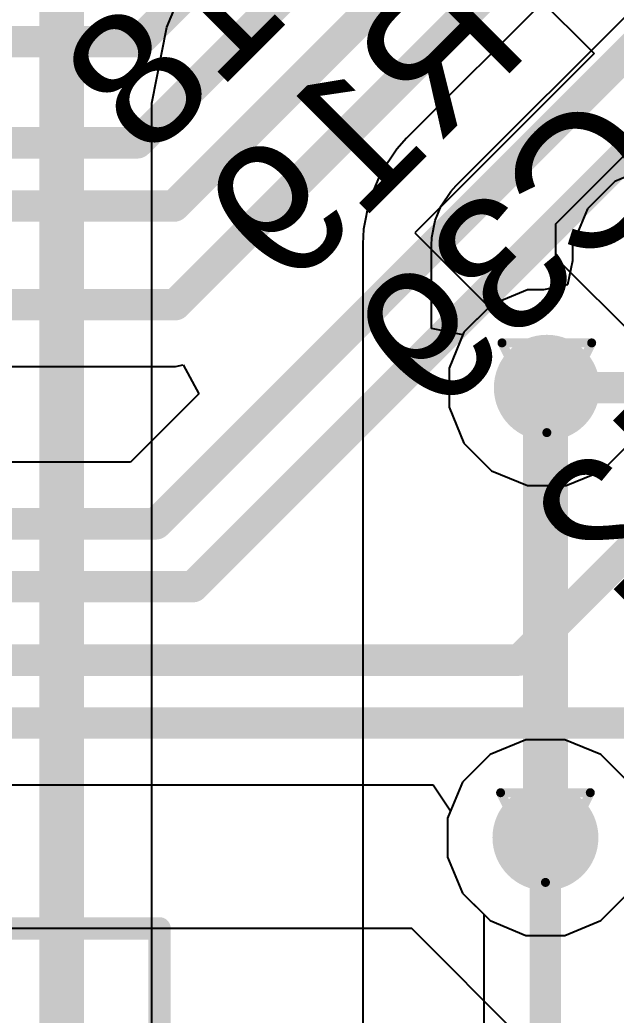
# Model space of a CAD drawing. Header units: inches. Extents: x 0 to 211, y 0 to 201.
# Drawn here: x 1.7765 to 1.9095, y 1.9059 to 2.1277 of the extents above; entities that cross this region are included whole.
import ezdxf

# ---------------------------------------------------------------- set-up
doc = ezdxf.new("R2010")
doc.units = ezdxf.units.IN
doc.header["$MEASUREMENT"] = 0
for name, color, linetype in [('Bottom Layer', 5, 'Continuous'), ('Bottom Overlay', 54, 'Continuous'), ('Drill Drawing', 1, 'Continuous'), ('Layer 1', 16, 'Continuous'), ('Layer 2', 76, 'Continuous'), ('Top Layer', 1, 'Continuous'), ('Top Overlay', 2, 'Continuous'), ('Via Holes', 16, 'Continuous')]:
    doc.layers.add(name, color=color, linetype=linetype)
doc.styles.add('Arial', font='', dxfattribs={"height": 0.2})
doc.styles.get('Arial').set_extended_font_data('Arial')

# ---------------------------------------------------------------- blocks, each defined once
blk = doc.blocks.new('WSON_8_EP_6_8__63')
at = {"layer": 'Top Overlay'}
for points in [[(-0.15746, -0.0915, 0.005, 0.005, 0), (-0.15746, -0.11811, 0.005, 0.005, 0)], [(-0.15207, -0.11811, 0.005, 0.005, 0), (-0.15746, -0.11811, 0.005, 0.005, 0)], [(0.1575, -0.11811, 0.005, 0.005, 0), (-0.15207, -0.11811, 0.005, 0.005, 0)]]:
    blk.add_lwpolyline(points, format="xyseb", dxfattribs=at)
for points in [[(-0.15871, -0.11811, 0.0025, 0.0025, 1), (-0.15621, -0.11811, 0.0025, 0.0025, 1)], [(-0.15871, -0.11811, 0.0025, 0.0025, 1), (-0.15621, -0.11811, 0.0025, 0.0025, 1)], [(-0.15332, -0.11811, 0.0025, 0.0025, 1), (-0.15082, -0.11811, 0.0025, 0.0025, 1)], [(-0.15332, -0.11811, 0.0025, 0.0025, 1), (-0.15082, -0.11811, 0.0025, 0.0025, 1)]]:
    blk.add_lwpolyline(points, format="xyseb", close=True, dxfattribs=at)

msp = doc.modelspace()

# ---------------------------------------------------------------- hatches: boundary and pattern name
at = {"layer": 'Bottom Layer'}
h = msp.add_hatch(color=5, dxfattribs=at)
edge = h.paths.add_edge_path()
edge.add_arc((1.89401, 2.04572), 0.01181, 0, 360)
h = msp.add_hatch(color=5, dxfattribs=at)
edge = h.paths.add_edge_path()
edge.add_arc((1.8937, 1.94545), 0.01181, 0, 360)
at = {"layer": 'Layer 1'}
h = msp.add_hatch(color=16, dxfattribs=at)
edge = h.paths.add_edge_path()
edge.add_arc((1.89401, 2.04572), 0.01181, 0, 360)
h = msp.add_hatch(color=16, dxfattribs=at)
edge = h.paths.add_edge_path()
edge.add_arc((1.8937, 1.94545), 0.01181, 0, 360)
at = {"layer": 'Layer 2'}
h = msp.add_hatch(color=76, dxfattribs=at)
edge = h.paths.add_edge_path()
edge.add_arc((1.89401, 2.04572), 0.01181, 0, 360)
h = msp.add_hatch(color=76, dxfattribs=at)
edge = h.paths.add_edge_path()
edge.add_arc((1.8937, 1.94545), 0.01181, 0, 360)
at = {"layer": 'Top Layer'}
h = msp.add_hatch(color=1, dxfattribs=at)
edge = h.paths.add_edge_path()
edge.add_arc((1.89401, 2.04572), 0.01181, 0, 360)
h = msp.add_hatch(color=1, dxfattribs=at)
edge = h.paths.add_edge_path()
edge.add_arc((1.8937, 1.94545), 0.01181, 0, 360)
at = {"layer": 'Via Holes'}
h = msp.add_hatch(color=7, dxfattribs=at)
edge = h.paths.add_edge_path()
edge.add_arc((1.89401, 2.04572), 0.00591, 0, 360)
h = msp.add_hatch(color=7, dxfattribs=at)
edge = h.paths.add_edge_path()
edge.add_arc((1.8937, 1.94545), 0.00591, 0, 360)

# ---------------------------------------------------------------- linework, layer by layer
at = {"layer": 'Bottom Layer'}
for p, q in [((1.92406, 2.16267), (1.86274, 2.10135)), ((1.87382, 2.0908), (1.93488, 2.15186)), ((1.80929, 2.12613), (1.8159, 2.14209)), ((1.80592, 2.10919), (1.80929, 2.12613)), ((1.80592, 2.10055), (1.80592, 2.10919)), ((1.86274, 2.10135), (1.86055, 2.09893)), ((1.86274, 2.10135), (1.86274, 2.10135)), ((1.80592, 2.09396), (1.80592, 2.10055)), ((1.80592, 2.10055), (1.80592, 2.10055)), ((1.80592, 2.10055), (1.80592, 2.10055)), ((1.86055, 2.09893), (1.85693, 2.09351)), ((1.9172, 2.09506), (1.90918, 2.09174)), ((1.80592, 1.64608), (1.80592, 2.09396)), ((1.85693, 2.09351), (1.85443, 2.08749)), ((1.87264, 2.0895), (1.87382, 2.0908)), ((1.90918, 2.09174), (1.90305, 2.0856)), ((1.87048, 2.08627), (1.87264, 2.0895)), ((1.85443, 2.08749), (1.85316, 2.08109)), ((1.86914, 2.08303), (1.87048, 2.08627)), ((1.90305, 2.0856), (1.89973, 2.07759)), ((1.85316, 2.08109), (1.853, 2.07783)), ((1.86838, 2.07922), (1.86914, 2.08303)), ((1.86829, 2.07746), (1.86838, 2.07922)), ((1.853, 2.07783), (1.853, 1.87514)), ((1.86829, 2.05892), (1.86829, 2.07746)), ((1.89973, 2.07759), (1.89973, 2.074)), ((1.89973, 2.074), (1.89859, 2.06867)), ((1.89859, 2.06867), (1.89326, 2.06753)), ((1.88967, 2.06753), (1.88166, 2.06421)), ((1.89326, 2.06753), (1.88967, 2.06753)), ((1.88166, 2.06421), (1.87552, 2.05808)), ((1.87529, 2.05753), (1.86829, 2.05892)), ((1.87552, 2.05808), (1.87529, 2.05753))]:
    msp.add_line(p, q, dxfattribs=at)
for points in [[(1.78585, 0.99852, 0.01, 0.01, 0), (1.78585, 2.21547, 0.01, 0.01, 0)], [(1.8937, 1.94545, 0.01, 0.01, 0), (1.8937, 2.04572, 0.01, 0.01, 0)]]:
    msp.add_lwpolyline(points, format="xyseb", dxfattribs=at)
for points in [[(1.8912, 2.04572, 0.005, 0.005, 1), (1.8962, 2.04572, 0.005, 0.005, 1)], [(1.8912, 1.94545, 0.005, 0.005, 1), (1.8962, 1.94545, 0.005, 0.005, 1)]]:
    msp.add_lwpolyline(points, format="xyseb", close=True, dxfattribs=at)
at = {"layer": 'Drill Drawing'}
for points in [[(1.88401, 2.05572, 0.002, 0.002, 0), (1.90401, 2.05572, 0.002, 0.002, 0)], [(1.88401, 2.05572, 0.002, 0.002, 0), (1.89401, 2.03572, 0.002, 0.002, 0)], [(1.89401, 2.03572, 0.002, 0.002, 0), (1.90401, 2.05572, 0.002, 0.002, 0)], [(1.8837, 1.95545, 0.002, 0.002, 0), (1.9037, 1.95545, 0.002, 0.002, 0)], [(1.8837, 1.95545, 0.002, 0.002, 0), (1.8937, 1.93545, 0.002, 0.002, 0)], [(1.8937, 1.93545, 0.002, 0.002, 0), (1.9037, 1.95545, 0.002, 0.002, 0)]]:
    msp.add_lwpolyline(points, format="xyseb", dxfattribs=at)
for points in [[(1.88351, 2.05572, 0.001, 0.001, 1), (1.88451, 2.05572, 0.001, 0.001, 1)], [(1.88351, 2.05572, 0.001, 0.001, 1), (1.88451, 2.05572, 0.001, 0.001, 1)], [(1.90351, 2.05572, 0.001, 0.001, 1), (1.90451, 2.05572, 0.001, 0.001, 1)], [(1.90351, 2.05572, 0.001, 0.001, 1), (1.90451, 2.05572, 0.001, 0.001, 1)], [(1.89351, 2.03572, 0.001, 0.001, 1), (1.89451, 2.03572, 0.001, 0.001, 1)], [(1.89351, 2.03572, 0.001, 0.001, 1), (1.89451, 2.03572, 0.001, 0.001, 1)], [(1.8832, 1.95545, 0.001, 0.001, 1), (1.8842, 1.95545, 0.001, 0.001, 1)], [(1.8832, 1.95545, 0.001, 0.001, 1), (1.8842, 1.95545, 0.001, 0.001, 1)], [(1.9032, 1.95545, 0.001, 0.001, 1), (1.9042, 1.95545, 0.001, 0.001, 1)], [(1.9032, 1.95545, 0.001, 0.001, 1), (1.9042, 1.95545, 0.001, 0.001, 1)], [(1.8932, 1.93545, 0.001, 0.001, 1), (1.8942, 1.93545, 0.001, 0.001, 1)], [(1.8932, 1.93545, 0.001, 0.001, 1), (1.8942, 1.93545, 0.001, 0.001, 1)]]:
    msp.add_lwpolyline(points, format="xyseb", close=True, dxfattribs=at)
at = {"layer": 'Layer 1'}
for p, q in [((1.9172, 2.09506), (1.90918, 2.09174)), ((1.90918, 2.09174), (1.90305, 2.0856)), ((1.90305, 2.0856), (1.89973, 2.07759)), ((1.89973, 2.07759), (1.89973, 2.074)), ((1.89973, 2.074), (1.89859, 2.06867)), ((1.89859, 2.06867), (1.89326, 2.06753)), ((1.88967, 2.06753), (1.88166, 2.06421)), ((1.89326, 2.06753), (1.88967, 2.06753)), ((1.88166, 2.06421), (1.87552, 2.05808)), ((1.87552, 2.05808), (1.8722, 2.05006)), ((1.8722, 2.05006), (1.8722, 2.04138)), ((1.8722, 2.04138), (1.87552, 2.03337)), ((1.87552, 2.03337), (1.88166, 2.02723)), ((1.90637, 2.02723), (1.9125, 2.03337)), ((1.88166, 2.02723), (1.88967, 2.02391)), ((1.89835, 2.02391), (1.90637, 2.02723)), ((1.88967, 2.02391), (1.89835, 2.02391)), ((1.88936, 1.96726), (1.88134, 1.96394)), ((1.89804, 1.96726), (1.88936, 1.96726)), ((1.90605, 1.96394), (1.89804, 1.96726)), ((1.88134, 1.96394), (1.87521, 1.9578)), ((1.91145, 1.95854), (1.90605, 1.96394)), ((1.87521, 1.9578), (1.87189, 1.94978)), ((1.87189, 1.94978), (1.87189, 1.94111)), ((1.87189, 1.94111), (1.87521, 1.93309)), ((1.87521, 1.93309), (1.88134, 1.92695)), ((1.90605, 1.92695), (1.91145, 1.93235)), ((1.88134, 1.92695), (1.88936, 1.92363)), ((1.89804, 1.92363), (1.90605, 1.92695)), ((1.88936, 1.92363), (1.89804, 1.92363))]:
    msp.add_line(p, q, dxfattribs=at)
at = {"layer": 'Layer 2'}
for p, q in [((1.666, 2.35877), (1.90457, 2.12021)), ((1.90457, 2.12021), (1.8646, 2.08023)), ((1.89604, 2.0823), (1.92062, 2.10688)), ((1.89604, 2.07472), (1.89604, 2.0823)), ((1.8646, 2.08023), (1.88114, 2.06369)), ((1.98275, 1.98801), (1.89604, 2.07472)), ((1.88114, 2.06369), (1.87552, 2.05808)), ((1.87552, 2.05808), (1.8722, 2.05006)), ((1.8722, 2.05006), (1.8722, 2.04138)), ((1.8722, 2.04138), (1.87552, 2.03337)), ((1.87552, 2.03337), (1.88166, 2.02723)), ((1.90637, 2.02723), (1.91198, 2.03285)), ((1.88166, 2.02723), (1.88967, 2.02391)), ((1.89835, 2.02391), (1.90637, 2.02723)), ((1.88967, 2.02391), (1.89835, 2.02391)), ((1.88936, 1.96726), (1.88134, 1.96394)), ((1.89804, 1.96726), (1.88936, 1.96726)), ((1.90605, 1.96394), (1.89804, 1.96726)), ((1.88134, 1.96394), (1.87521, 1.9578)), ((1.91145, 1.95854), (1.90605, 1.96394)), ((1.87521, 1.9578), (1.87189, 1.94978)), ((1.87189, 1.94978), (1.87189, 1.94111)), ((1.87189, 1.94111), (1.87521, 1.93309)), ((1.87521, 1.93309), (1.88134, 1.92695)), ((1.90605, 1.92695), (1.91145, 1.93235)), ((1.88134, 1.92695), (1.88936, 1.92363)), ((1.89804, 1.92363), (1.90605, 1.92695)), ((1.86388, 1.9252), (1.60961, 1.9252)), ((1.8937, 1.89539), (1.86388, 1.9252)), ((1.88936, 1.92363), (1.89804, 1.92363))]:
    msp.add_line(p, q, dxfattribs=at)
at = {"layer": 'Top Layer'}
for p, q in [((1.73553, 2.05049), (1.81118, 2.05049)), ((1.81118, 2.05049), (1.81295, 2.05084)), ((1.81295, 2.05084), (1.8164, 2.04439)), ((1.8164, 2.04439), (1.80117, 2.02916)), ((1.80117, 2.02916), (1.38049, 2.02916)), ((1.51459, 1.95724), (1.86868, 1.95724)), ((1.86868, 1.95724), (1.87256, 1.95142)), ((1.87256, 1.95142), (1.87189, 1.94978)), ((1.87189, 1.94978), (1.87189, 1.94111)), ((1.87189, 1.94111), (1.87521, 1.93309)), ((1.87521, 1.93309), (1.87993, 1.92836)), ((1.87993, 1.92836), (1.87993, 1.84226))]:
    msp.add_line(p, q, dxfattribs=at)
for points in [[(1.80301, 2.12287, 0.007, 0.007, 0), (1.89334, 2.2132, 0.007, 0.007, 0)], [(1.8027, 2.10032, 0.007, 0.007, 0), (1.90447, 2.20208, 0.007, 0.007, 0)], [(1.8109, 2.08622, 0.007, 0.007, 0), (1.91562, 2.19093, 0.007, 0.007, 0)], [(1.81118, 2.06425, 0.007, 0.007, 0), (1.92674, 2.17981, 0.007, 0.007, 0)], [(1.80687, 2.01539, 0.007, 0.007, 0), (1.94901, 2.15753, 0.007, 0.007, 0)], [(1.81513, 2.00139, 0.007, 0.007, 0), (1.96014, 2.1464, 0.007, 0.007, 0)], [(1.75311, 2.12287, 0.007, 0.007, 0), (1.80301, 2.12287, 0.007, 0.007, 0)], [(1.7069, 2.10032, 0.007, 0.007, 0), (1.8027, 2.10032, 0.007, 0.007, 0)], [(1.88784, 1.985, 0.007, 0.007, 0), (2.00469, 2.10185, 0.007, 0.007, 0)], [(1.69556, 2.08622, 0.007, 0.007, 0), (1.8109, 2.08622, 0.007, 0.007, 0)], [(1.71845, 2.06425, 0.007, 0.007, 0), (1.81118, 2.06425, 0.007, 0.007, 0)], [(1.8956, 2.04572, 0.007, 0.007, 0), (1.92626, 2.04572, 0.007, 0.007, 0)], [(1.38049, 2.01539, 0.007, 0.007, 0), (1.80687, 2.01539, 0.007, 0.007, 0)], [(1.39183, 2.00139, 0.007, 0.007, 0), (1.81513, 2.00139, 0.007, 0.007, 0)], [(1.47214, 1.985, 0.007, 0.007, 0), (1.88784, 1.985, 0.007, 0.007, 0)], [(1.5143, 1.971, 0.007, 0.007, 0), (1.91837, 1.971, 0.007, 0.007, 0)], [(1.8937, 1.94545, 0.007, 0.007, 0), (1.8937, 1.95145, 0.007, 0.007, 0)], [(1.8937, 1.79901, 0.007, 0.007, 0), (1.8937, 1.94545, 0.007, 0.007, 0)]]:
    msp.add_lwpolyline(points, format="xyseb", dxfattribs=at)
for points in [[(1.80126, 2.12287, 0.0035, 0.0035, 1), (1.80476, 2.12287, 0.0035, 0.0035, 1)], [(1.80126, 2.12287, 0.0035, 0.0035, 1), (1.80476, 2.12287, 0.0035, 0.0035, 1)], [(1.80095, 2.10032, 0.0035, 0.0035, 1), (1.80445, 2.10032, 0.0035, 0.0035, 1)], [(1.80095, 2.10032, 0.0035, 0.0035, 1), (1.80445, 2.10032, 0.0035, 0.0035, 1)], [(1.80916, 2.08622, 0.0035, 0.0035, 1), (1.81265, 2.08622, 0.0035, 0.0035, 1)], [(1.80916, 2.08622, 0.0035, 0.0035, 1), (1.81265, 2.08622, 0.0035, 0.0035, 1)], [(1.80943, 2.06425, 0.0035, 0.0035, 1), (1.81293, 2.06425, 0.0035, 0.0035, 1)], [(1.80943, 2.06425, 0.0035, 0.0035, 1), (1.81293, 2.06425, 0.0035, 0.0035, 1)], [(1.89385, 2.04572, 0.0035, 0.0035, 1), (1.89735, 2.04572, 0.0035, 0.0035, 1)], [(1.80512, 2.01539, 0.0035, 0.0035, 1), (1.80862, 2.01539, 0.0035, 0.0035, 1)], [(1.80512, 2.01539, 0.0035, 0.0035, 1), (1.80862, 2.01539, 0.0035, 0.0035, 1)], [(1.81338, 2.00139, 0.0035, 0.0035, 1), (1.81688, 2.00139, 0.0035, 0.0035, 1)], [(1.81338, 2.00139, 0.0035, 0.0035, 1), (1.81688, 2.00139, 0.0035, 0.0035, 1)], [(1.88609, 1.985, 0.0035, 0.0035, 1), (1.88959, 1.985, 0.0035, 0.0035, 1)], [(1.88609, 1.985, 0.0035, 0.0035, 1), (1.88959, 1.985, 0.0035, 0.0035, 1)], [(1.89195, 1.95145, 0.0035, 0.0035, 1), (1.89545, 1.95145, 0.0035, 0.0035, 1)], [(1.89195, 1.94545, 0.0035, 0.0035, 1), (1.89545, 1.94545, 0.0035, 0.0035, 1)], [(1.89195, 1.94545, 0.0035, 0.0035, 1), (1.89545, 1.94545, 0.0035, 0.0035, 1)]]:
    msp.add_lwpolyline(points, format="xyseb", close=True, dxfattribs=at)

# ---------------------------------------------------------------- block references
at = {"rotation": 180}
msp.add_blockref('WSON_8_EP_6_8__63', (1.65019, 1.80709), dxfattribs=at)

# ---------------------------------------------------------------- texts
at = {"layer": 'Bottom Overlay', "style": 'Arial', "text_generation_flag": 2}
for s, p in [('R18', (1.85933, 2.15033)), ('R19', (1.8909, 2.12101)), ('C39', (1.92425, 2.09271)), ('C42', (1.96409, 2.05136))]:
    msp.add_text(s, height=0.03, rotation=45, dxfattribs=at).set_placement(p)

doc.saveas('drawing.dxf')
